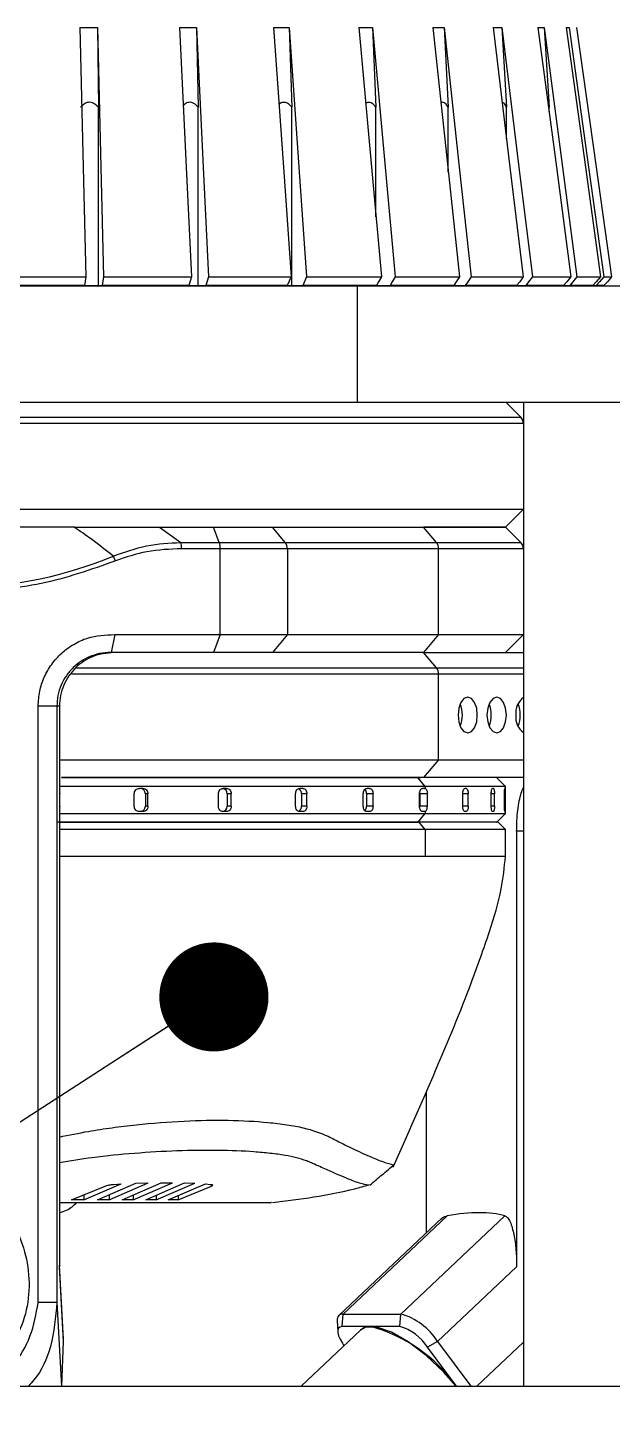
# Model space of a CAD drawing. Header units: millimetres. Extents: x 0 to 297, y 0 to 210.
# Drawn here: x 152.39 to 157.83, y 168.24 to 181.12 of the extents above; entities that cross this region are included whole.
import ezdxf

# ---------------------------------------------------------------- set-up
doc = ezdxf.new("R2010")
doc.units = ezdxf.units.MM
doc.layers.add('图框', color=7, linetype='Continuous')
doc.dimstyles.new('SLDDIMSTYLE0', dxfattribs={"dimtxt": 0.18, "dimasz": 1.016, "dimexe": 0, "dimexo": 0.0625, "dimgap": 0, "dimtad": 0, "dimtih": 1, "dimtoh": 1, "dimdec": 0, "dimrnd": 1e-09, "dimzin": 0, "dimdsep": 46, "dimtxsty": 'Standard', "dimblk1": 'DOT', "dimblk2": 'DOT', "dimsah": 1, "dimcen": 0.09, "dimadec": 0, "dimazin": 0, "dimtfac": 1.016, "dimtdec": 0, "dimtofl": 0, "dimtmove": 0, "dimatfit": 3, "dimldrblk": 'DOT', "dimfxl": 1, "dimfrac": 2, "dimtolj": 1, "dimtzin": 0, "dimarcsym": 0})

# ---------------------------------------------------------------- blocks, each defined once
blk = doc.blocks.new('_Dot')
at = {"color": 0, "linetype": 'ByBlock', "lineweight": -2}
blk.add_line((-0.5, 0), (-1, 0), dxfattribs=at)
at = {"color": 0, "linetype": 'ByBlock', "const_width": 0.5}
blk.add_lwpolyline([(-0.25, 0, 1), (0.25, 0, 1)], format="xyb", close=True, dxfattribs=at)

msp = doc.modelspace()

# ---------------------------------------------------------------- linework, layer by layer
at = {"color": 7, "linetype": 'Continuous', "lineweight": 25}
for p, q in [((152.87, 181.117), (153.034, 181.117)), ((153.034, 181.117), (153.043, 180.376)), ((153.799, 181.117), (153.956, 181.117)), ((153.956, 181.117), (153.972, 180.376)), ((154.673, 181.117), (154.817, 181.117)), ((154.817, 181.117), (154.842, 180.376)), ((155.466, 181.117), (155.594, 181.117)), ((155.594, 181.117), (155.625, 180.376)), ((156.154, 181.117), (156.261, 181.117)), ((156.261, 181.117), (156.298, 180.376)), ((156.715, 181.117), (156.798, 181.117)), ((156.798, 181.117), (156.841, 180.376)), ((157.133, 181.117), (157.19, 181.117)), ((157.19, 181.117), (157.236, 180.376)), ((157.395, 181.117), (157.424, 181.117)), ((153.043, 178.713), (153.043, 180.376)), ((153.972, 178.713), (153.972, 180.376)), ((154.842, 178.713), (154.842, 180.376)), ((155.625, 179.353), (155.625, 180.376)), ((156.298, 179.771), (156.298, 180.376)), ((156.841, 180.082), (156.841, 180.376)), ((157.236, 180.376), (157.228, 180.394)), ((157.236, 180.335), (157.236, 180.376)), ((152.081, 178.796), (152.927, 178.796)), ((152.927, 178.796), (152.914, 178.713)), ((153.091, 178.796), (153.078, 178.713)), ((153.091, 178.796), (153.91, 178.796)), ((153.91, 178.796), (153.886, 178.713)), ((154.067, 178.796), (154.043, 178.713)), ((154.067, 178.796), (154.836, 178.796)), ((154.836, 178.796), (154.8, 178.713)), ((154.981, 178.796), (154.945, 178.713)), ((154.981, 178.796), (155.676, 178.796)), ((155.803, 178.796), (156.404, 178.796)), ((156.511, 178.796), (156.997, 178.796)), ((157.081, 178.796), (157.439, 178.796)), ((157.496, 178.796), (157.716, 178.796)), ((157.745, 178.796), (157.819, 178.796)), ((148.546, 178.711), (155.45, 178.711)), ((152.914, 178.713), (152.081, 178.713)), ((152.914, 178.713), (153.043, 178.713)), ((153.043, 178.713), (153.078, 178.713)), ((153.886, 178.713), (153.078, 178.713)), ((153.886, 178.713), (153.972, 178.713)), ((153.972, 178.713), (154.043, 178.713)), ((154.8, 178.713), (154.043, 178.713)), ((154.8, 178.713), (154.842, 178.713)), ((154.842, 178.713), (154.945, 178.713)), ((155.63, 178.713), (154.945, 178.713)), ((155.45, 178.711), (155.45, 177.628)), ((155.45, 178.711), (159.831, 178.711)), ((155.63, 178.713), (155.757, 178.713)), ((156.349, 178.713), (155.757, 178.713)), ((156.349, 178.713), (156.456, 178.713)), ((156.935, 178.713), (156.456, 178.713)), ((156.516, 178.711), (156.516, 178.713)), ((156.935, 178.713), (157.019, 178.713)), ((157.372, 178.713), (157.019, 178.713)), ((157.372, 178.713), (157.429, 178.713)), ((157.645, 178.713), (157.429, 178.713)), ((157.645, 178.713), (157.674, 178.713)), ((157.747, 178.713), (157.674, 178.713)), ((148.546, 177.628), (155.45, 177.628)), ((155.45, 177.628), (159.831, 177.628)), ((156.973, 177.487), (156.833, 177.628)), ((156.998, 177.628), (156.998, 168.461)), ((156.998, 177.429), (147.558, 177.429)), ((147.579, 177.487), (156.973, 177.487)), ((147.558, 176.63), (156.998, 176.63)), ((156.831, 176.463), (156.998, 176.63)), ((152.818, 176.463), (150.676, 176.463)), ((153.611, 176.463), (153.81, 176.321)), ((153.611, 176.463), (154.115, 176.463)), ((154.168, 176.321), (154.115, 176.463)), ((154.115, 176.463), (154.662, 176.463)), ((154.782, 176.321), (154.662, 176.463)), ((154.662, 176.463), (156.068, 176.463)), ((156.831, 176.463), (156.068, 176.463)), ((156.188, 176.321), (156.068, 176.463)), ((156.068, 176.463), (156.831, 176.463)), ((156.973, 176.321), (156.831, 176.463)), ((153.81, 176.321), (154.168, 176.321)), ((154.177, 176.262), (153.817, 176.262)), ((154.168, 176.321), (154.782, 176.321)), ((154.177, 175.463), (154.177, 176.262)), ((154.802, 176.262), (154.177, 176.262)), ((154.782, 176.321), (156.188, 176.321)), ((154.802, 176.262), (154.802, 175.463)), ((156.209, 176.262), (154.802, 176.262)), ((156.188, 176.321), (156.973, 176.321)), ((156.209, 175.463), (156.209, 176.262)), ((156.998, 176.262), (156.209, 176.262)), ((153.196, 175.463), (153.161, 175.296)), ((153.196, 175.463), (154.177, 175.463)), ((154.177, 175.463), (154.115, 175.296)), ((154.177, 175.463), (154.802, 175.463)), ((154.802, 175.463), (154.662, 175.296)), ((154.802, 175.463), (156.209, 175.463)), ((156.209, 175.463), (156.068, 175.296)), ((156.209, 175.463), (156.998, 175.463)), ((156.831, 175.296), (156.998, 175.463)), ((154.115, 175.296), (153.161, 175.296)), ((154.662, 175.296), (154.115, 175.296)), ((156.068, 175.296), (154.662, 175.296)), ((156.188, 175.154), (156.068, 175.296)), ((156.068, 175.296), (156.998, 175.296)), ((156.209, 175.095), (152.794, 175.095)), ((152.838, 175.154), (156.188, 175.154)), ((156.188, 175.154), (156.998, 175.154)), ((156.209, 174.296), (156.209, 175.095)), ((156.998, 175.095), (156.209, 175.095)), ((152.483, 169.241), (152.483, 174.796)), ((152.657, 174.796), (152.483, 174.796)), ((152.657, 174.796), (152.657, 169.241)), ((152.68, 174.796), (152.657, 174.796)), ((152.68, 174.796), (152.68, 169.573)), ((152.68, 174.296), (156.209, 174.296)), ((156.209, 174.296), (156.068, 174.13)), ((156.209, 174.296), (156.998, 174.296)), ((156.068, 174.13), (152.701, 174.13)), ((153.457, 174.03), (153.425, 174.03)), ((154.235, 174.03), (154.205, 174.03)), ((154.945, 174.03), (154.918, 174.03)), ((155.565, 174.03), (155.543, 174.03)), ((156.085, 174.046), (156.015, 174.13)), ((156.015, 174.13), (156.039, 174.13)), ((156.077, 174.03), (156.059, 174.03)), ((156.998, 174.13), (156.068, 174.13)), ((156.077, 174.03), (156.085, 174.028)), ((156.085, 174.046), (156.085, 174.028)), ((156.465, 174.03), (156.453, 174.03)), ((156.718, 174.03), (156.711, 174.03)), ((156.831, 174.046), (156.748, 174.13)), ((156.827, 174.03), (156.825, 174.03)), ((156.831, 173.796), (156.831, 174.046)), ((152.68, 173.998), (152.684, 173.98)), ((152.684, 173.98), (152.68, 173.98)), ((152.684, 173.863), (152.684, 173.98)), ((153.377, 173.863), (153.377, 173.98)), ((153.504, 173.98), (153.48, 173.98)), ((153.48, 173.98), (153.48, 173.863)), ((153.504, 173.863), (153.504, 173.98)), ((154.161, 173.863), (154.161, 173.98)), ((154.279, 173.98), (154.241, 173.98)), ((154.241, 173.98), (154.241, 173.863)), ((154.279, 173.863), (154.279, 173.98)), ((154.878, 173.863), (154.878, 173.98)), ((154.984, 173.98), (154.934, 173.98)), ((154.934, 173.98), (154.934, 173.863)), ((154.984, 173.863), (154.984, 173.98)), ((155.508, 173.863), (155.508, 173.98)), ((155.599, 173.98), (155.538, 173.98)), ((155.538, 173.98), (155.538, 173.863)), ((155.599, 173.863), (155.599, 173.98)), ((156.032, 173.863), (156.032, 173.98)), ((156.034, 173.98), (156.034, 173.989)), ((156.034, 173.98), (156.034, 173.863)), ((156.104, 173.98), (156.034, 173.98)), ((156.104, 173.863), (156.104, 173.98)), ((156.433, 173.863), (156.433, 173.98)), ((156.484, 173.98), (156.433, 173.98)), ((156.484, 173.863), (156.484, 173.98)), ((156.699, 173.863), (156.699, 173.98)), ((156.728, 173.98), (156.699, 173.98)), ((156.728, 173.863), (156.728, 173.98)), ((156.823, 173.863), (156.823, 173.98)), ((156.829, 173.98), (156.823, 173.98)), ((156.829, 173.863), (156.829, 173.98)), ((152.684, 173.863), (152.68, 173.844)), ((152.684, 173.863), (152.68, 173.863)), ((153.457, 173.813), (153.425, 173.813)), ((153.504, 173.863), (153.48, 173.863)), ((154.235, 173.813), (154.205, 173.813)), ((154.279, 173.863), (154.241, 173.863)), ((154.945, 173.813), (154.918, 173.813)), ((154.984, 173.863), (154.934, 173.863)), ((155.599, 173.863), (155.538, 173.863)), ((155.565, 173.813), (155.543, 173.813)), ((156.015, 173.713), (156.085, 173.796)), ((156.104, 173.863), (156.034, 173.863)), ((156.077, 173.813), (156.059, 173.813)), ((156.085, 173.815), (156.085, 173.796)), ((156.484, 173.863), (156.433, 173.863)), ((156.465, 173.813), (156.453, 173.813)), ((156.728, 173.863), (156.699, 173.863)), ((156.718, 173.813), (156.711, 173.813)), ((156.748, 173.713), (156.831, 173.796)), ((156.829, 173.863), (156.823, 173.863)), ((156.827, 173.813), (156.825, 173.813)), ((156.085, 173.646), (156.025, 173.718)), ((156.085, 173.646), (156.085, 173.396)), ((156.831, 173.646), (156.76, 173.718)), ((156.831, 173.396), (156.831, 173.646)), ((156.935, 173.63), (156.935, 169.573)), ((156.998, 173.63), (156.935, 173.63)), ((156.092, 171.199), (156.092, 169.887)), ((152.794, 170.198), (153.105, 170.324)), ((152.907, 170.198), (153.256, 170.345)), ((153.034, 170.198), (153.391, 170.351)), ((153.142, 170.198), (153.505, 170.354)), ((153.186, 170.341), (153.256, 170.345)), ((153.263, 170.198), (153.628, 170.356)), ((153.367, 170.198), (153.732, 170.356)), ((153.391, 170.351), (153.505, 170.354)), ((153.483, 170.198), (153.845, 170.354)), ((153.581, 170.198), (153.939, 170.351)), ((153.692, 170.198), (154.04, 170.345)), ((153.786, 170.198), (154.097, 170.324)), ((153.845, 170.354), (153.939, 170.351)), ((154.04, 170.345), (154.087, 170.341)), ((154.097, 170.324), (154.097, 170.339)), ((152.907, 170.198), (152.794, 170.198)), ((152.907, 170.244), (152.907, 170.198)), ((153.142, 170.198), (153.034, 170.198)), ((153.142, 170.245), (153.142, 170.198)), ((153.367, 170.198), (153.263, 170.198)), ((153.367, 170.243), (153.367, 170.198)), ((153.581, 170.198), (153.483, 170.198)), ((153.581, 170.241), (153.581, 170.198)), ((153.786, 170.198), (153.692, 170.198)), ((153.786, 170.238), (153.786, 170.198)), ((156.246, 170.032), (155.281, 169.12)), ((156.289, 170.049), (155.32, 169.133)), ((155.856, 169.133), (156.825, 170.049)), ((152.718, 168.896), (152.68, 169.588)), ((152.718, 168.878), (152.68, 169.573)), ((156.935, 169.573), (156.199, 168.878)), ((152.657, 169.241), (152.483, 169.241)), ((152.657, 169.241), (152.699, 168.461)), ((155.31, 169.016), (155.32, 169.133)), ((155.32, 169.133), (155.856, 169.133)), ((155.847, 169.016), (155.856, 169.133)), ((155.266, 169.072), (155.27, 168.97)), ((155.579, 169.016), (155.31, 169.016)), ((155.847, 169.016), (155.579, 169.016)), ((152.702, 168.461), (152.718, 168.878)), ((152.718, 168.878), (152.718, 168.896)), ((155.482, 168.983), (154.93, 168.461)), ((156.199, 168.878), (156.104, 168.824)), ((156.199, 168.878), (156.51, 168.461)), ((156.564, 168.461), (156.998, 168.871)), ((156.375, 168.461), (156.104, 168.824)), ((145.094, 168.461), (158.901, 168.461))]:
    msp.add_line(p, q, dxfattribs=at)
at = {"color": 7, "linetype": 'Continuous', "lineweight": 25, "flags": 128}
for points in [[(152.87, 181.117), (152.902, 179.817), (152.927, 178.796)], [(153.034, 181.117), (153.066, 179.817), (153.091, 178.796)], [(153.799, 181.117), (153.861, 179.817), (153.91, 178.796)], [(153.956, 181.117), (154.018, 179.817), (154.067, 178.796)], [(154.673, 181.117), (154.764, 179.817), (154.836, 178.796)], [(154.817, 181.117), (154.909, 179.817), (154.981, 178.796)], [(155.466, 181.117), (155.583, 179.817), (155.676, 178.796)], [(155.594, 181.117), (155.711, 179.817), (155.803, 178.796)], [(156.154, 181.117), (156.294, 179.817), (156.404, 178.796)], [(156.261, 181.117), (156.401, 179.817), (156.511, 178.796)], [(156.715, 181.117), (156.873, 179.817), (156.997, 178.796)], [(156.798, 181.117), (156.956, 179.817), (157.081, 178.796)], [(157.133, 181.117), (157.305, 179.817), (157.439, 178.796)], [(157.19, 181.117), (157.362, 179.817), (157.496, 178.796)], [(157.395, 181.117), (157.575, 179.817), (157.716, 178.796)], [(157.424, 181.117), (157.604, 179.817), (157.745, 178.796)], [(157.493, 181.117), (157.675, 179.817), (157.819, 178.796)], [(155.676, 178.796), (155.65, 178.749), (155.63, 178.713)], [(155.803, 178.796), (155.778, 178.749), (155.757, 178.713)], [(156.404, 178.796), (156.373, 178.749), (156.349, 178.713)], [(156.511, 178.796), (156.48, 178.749), (156.456, 178.713)], [(156.997, 178.796), (156.963, 178.749), (156.935, 178.713)], [(157.081, 178.796), (157.046, 178.749), (157.019, 178.713)], [(157.439, 178.796), (157.402, 178.749), (157.372, 178.713)], [(157.496, 178.796), (157.459, 178.749), (157.429, 178.713)], [(157.716, 178.796), (157.676, 178.749), (157.645, 178.713)], [(157.745, 178.796), (157.705, 178.749), (157.674, 178.713)], [(157.819, 178.796), (157.779, 178.749), (157.747, 178.713)], [(156.39, 174.713), (156.397, 174.649), (156.416, 174.595), (156.445, 174.559), (156.48, 174.546), (156.514, 174.559), (156.543, 174.595), (156.563, 174.649), (156.569, 174.713), (156.563, 174.777), (156.543, 174.831), (156.514, 174.867), (156.48, 174.88), (156.445, 174.867), (156.416, 174.831), (156.397, 174.777), (156.39, 174.713)], [(156.659, 174.713), (156.666, 174.649), (156.686, 174.595), (156.715, 174.559), (156.749, 174.546), (156.784, 174.559), (156.813, 174.595), (156.832, 174.649), (156.839, 174.713), (156.832, 174.777), (156.813, 174.831), (156.784, 174.867), (156.749, 174.88), (156.715, 174.867), (156.686, 174.831), (156.666, 174.777), (156.659, 174.713)], [(156.034, 173.853), (156.034, 173.853), (156.034, 173.863)], [(155.31, 169.016), (155.291, 169.012), (155.277, 169.001), (155.271, 168.984), (155.271, 168.96), (155.278, 168.931), (155.292, 168.898), (155.313, 168.862), (155.328, 168.838)], [(155.579, 169.016), (155.513, 169.004), (155.482, 168.983)], [(156.372, 168.461), (156.256, 168.591), (156.093, 168.746), (155.927, 168.873), (155.771, 168.963), (155.635, 169.01), (155.531, 169.01), (155.482, 168.983)]]:
    msp.add_lwpolyline(points, dxfattribs=at)
at = {"color": 7, "linetype": 'Continuous', "lineweight": 25}
for centre, radius, start, end in [((156.914, 177.429), 0.0833, 0, 45), ((153.61, 176.265), 0.207, 359.099, 15.6233), ((154.002, 176.265), 0.175, 358.9852, 18.6096), ((154.71, 176.263), 0.0917, 359.3461, 39.1155), ((156.117, 176.263), 0.0917, 359.3461, 39.1155), ((156.914, 176.262), 0.0833, 0, 45), ((152.835, 176.007), 0.393, 21.2287, 28.3403), ((156.117, 175.096), 0.0917, 359.3461, 39.1155), ((156.15, 174.713), 0.28, 338.1671, 21.8329), ((156.419, 174.713), 0.28, 338.1671, 21.8329), ((157.096, 174.738), 0.169, 125.5164, 188.4009), ((156.689, 174.713), 0.28, 338.1671, 21.8329), ((157.096, 174.688), 0.169, 171.5991, 234.4836), ((153.431, 173.981), 0.0489, 358.6944, 88.632), ((154.193, 173.982), 0.048, 357.0665, 80.3071), ((154.885, 173.983), 0.0489, 355.8265, 63.9132), ((155.479, 173.982), 0.059, 357.802, 40.6779), ((153.431, 173.862), 0.0489, 271.368, 1.3056), ((154.193, 173.861), 0.0479, 279.4668, 2.9432), ((154.884, 173.86), 0.0504, 296.6604, 2.9787), ((155.478, 173.861), 0.0599, 319.674, 1.8446), ((155.317, 169.081), 0.0522, 87.1801, 190.0484), ((155.696, 168.56), 0.595, 32.3099, 74.4418), ((155.199, 167.629), 1.438, 35.3665, 74.7044), ((155.727, 168.586), 0.447, 32.3099, 74.4418)]:
    msp.add_arc(centre, radius, start, end, dxfattribs=at)
for centre, major_axis, ratio, start_param, end_param in [((151.995, 185.074), (0.433, 9.17), 0.625277, 3.185625, 3.424868), ((151.998, 165.741), (5.07, 4.162), 0.239348, 0.170536, 0.396825)]:
    msp.add_ellipse(centre, major_axis=major_axis, ratio=ratio, start_param=start_param, end_param=end_param, dxfattribs=at)
for points, knots in [([(153.043, 180.376), (153.029, 180.389), (153.004, 180.414), (152.952, 180.426), (152.909, 180.406), (152.889, 180.386), (152.878, 180.376)], [0, 0, 0, 0, 0.287722, 0.554754, 0.772498, 1, 1, 1, 1]), ([(153.972, 180.376), (153.96, 180.389), (153.935, 180.414), (153.886, 180.426), (153.852, 180.41), (153.838, 180.396), (153.834, 180.392)], [0, 0, 0, 0, 0.330722, 0.63766, 0.887945, 1, 1, 1, 1]), ([(154.842, 180.376), (154.83, 180.389), (154.808, 180.414), (154.763, 180.425), (154.735, 180.413), (154.724, 180.402), (154.723, 180.401)], [0, 0, 0, 0, 0.3602506, 0.6945944, 0.9672263, 1, 1, 1, 1]), ([(155.625, 180.376), (155.615, 180.389), (155.595, 180.413), (155.557, 180.426), (155.538, 180.413), (155.53, 180.408)], [0, 0, 0, 0, 0.397717, 0.766833, 1, 1, 1, 1]), ([(156.298, 180.376), (156.29, 180.389), (156.273, 180.413), (156.245, 180.426), (156.232, 180.417), (156.229, 180.415)], [0, 0, 0, 0, 0.456367, 0.8799153, 1, 1, 1, 1]), ([(156.841, 180.376), (156.834, 180.39), (156.823, 180.413), (156.807, 180.417), (156.8, 180.418)], [0, 0, 0, 0, 0.58805, 1, 1, 1, 1]), ([(153.181, 176.194), (153.116, 176.246), (152.998, 176.34), (152.873, 176.425), (152.818, 176.463)], [0, 0, 0, 0, 0.5599709, 1, 1, 1, 1]), ([(152.818, 176.463), (152.961, 176.463), (153.228, 176.463), (153.489, 176.463), (153.611, 176.463)], [0, 0, 0, 0, 0.533651, 1, 1, 1, 1]), ([(153.181, 176.194), (153.284, 176.231), (153.49, 176.304), (153.703, 176.315), (153.81, 176.321)], [0, 0, 0, 0, 0.500546, 1, 1, 1, 1]), ([(153.817, 176.262), (153.709, 176.258), (153.501, 176.25), (153.299, 176.182), (153.202, 176.149)], [0, 0, 0, 0, 0.5183353, 1, 1, 1, 1]), ([(153.202, 176.149), (152.974, 176.068), (152.527, 175.909), (152.048, 175.874), (151.813, 175.857)], [0, 0, 0, 0, 0.510615, 1, 1, 1, 1]), ([(152.483, 174.796), (152.486, 174.843), (152.491, 174.935), (152.536, 175.067), (152.605, 175.188), (152.698, 175.293), (152.812, 175.376), (152.976, 175.453), (153.109, 175.459), (153.196, 175.463)], [0, 0, 0, 0, 0.126209, 0.251477, 0.378411, 0.505935, 0.632494, 0.762647, 1, 1, 1, 1]), ([(153.161, 175.296), (153.125, 175.294), (153.056, 175.29), (152.932, 175.249), (152.825, 175.178), (152.742, 175.081), (152.694, 174.993), (152.663, 174.897), (152.659, 174.83), (152.657, 174.796)], [0, 0, 0, 0, 0.138551, 0.267332, 0.494989, 0.621273, 0.747426, 0.873613, 1, 1, 1, 1]), ([(153.185, 175.296), (153.12, 175.289), (152.991, 175.274), (152.822, 175.162), (152.728, 175.023), (152.686, 174.896), (152.682, 174.829), (152.68, 174.796)], [0, 0, 0, 0, 0.2507843, 0.4992754, 0.7481275, 0.874983, 1, 1, 1, 1]), ([(156.085, 174.046), (155.966, 174.046), (155.727, 174.046), (155.286, 174.046), (154.795, 174.046), (154.255, 174.046), (153.676, 174.046), (153.147, 174.046), (152.809, 174.046), (152.68, 174.046)], [0, 0, 0, 0, 0.151274, 0.302436, 0.453498, 0.604462, 0.755433, 0.906508, 1, 1, 1, 1]), ([(152.701, 174.13), (152.817, 174.13), (153.138, 174.13), (153.647, 174.13), (154.218, 174.13), (154.749, 174.13), (155.232, 174.13), (155.664, 174.13), (155.898, 174.13), (156.015, 174.13)], [0, 0, 0, 0, 0.0858815, 0.2382946, 0.3910284, 0.5437892, 0.6961622, 0.84783, 1, 1, 1, 1]), ([(156.822, 174.046), (156.825, 174.046), (156.836, 174.046), (156.771, 174.046), (156.626, 174.046), (156.402, 174.046), (156.191, 174.046), (156.085, 174.046)], [0, 0, 0, 0, 0.069987, 0.30227, 0.534711, 0.76729, 1, 1, 1, 1]), ([(156.935, 173.63), (156.935, 173.663), (156.936, 173.73), (156.949, 173.855), (156.969, 173.974), (156.991, 174.022), (156.998, 174.038)], [0, 0, 0, 0, 0.200942, 0.404672, 0.804539, 1, 1, 1, 1]), ([(152.68, 173.796), (152.809, 173.796), (153.147, 173.796), (153.676, 173.796), (154.255, 173.796), (154.795, 173.796), (155.286, 173.796), (155.727, 173.796), (155.966, 173.796), (156.085, 173.796)], [0, 0, 0, 0, 0.093492, 0.244567, 0.395538, 0.546502, 0.697564, 0.848726, 1, 1, 1, 1]), ([(156.085, 173.815), (156.084, 173.815), (156.081, 173.813), (156.078, 173.813), (156.077, 173.813)], [0, 0, 0, 0, 0.558735, 1, 1, 1, 1]), ([(156.085, 173.796), (156.191, 173.796), (156.402, 173.796), (156.626, 173.796), (156.771, 173.796), (156.836, 173.796), (156.825, 173.796), (156.822, 173.796)], [0, 0, 0, 0, 0.232882, 0.465633, 0.698247, 0.930702, 1, 1, 1, 1]), ([(152.664, 173.718), (152.792, 173.718), (153.127, 173.718), (153.649, 173.718), (154.22, 173.718), (154.753, 173.718), (155.238, 173.718), (155.672, 173.718), (155.907, 173.718), (156.025, 173.718)], [0, 0, 0, 0, 0.093763, 0.245025, 0.396036, 0.546779, 0.69833, 0.848875, 1, 1, 1, 1]), ([(156.015, 173.713), (155.897, 173.713), (155.663, 173.713), (155.23, 173.713), (154.747, 173.713), (154.215, 173.713), (153.644, 173.713), (153.129, 173.713), (152.802, 173.713), (152.68, 173.713)], [0, 0, 0, 0, 0.151693, 0.302972, 0.454603, 0.606552, 0.758529, 0.910119, 1, 1, 1, 1]), ([(156.085, 173.646), (155.966, 173.646), (155.727, 173.646), (155.286, 173.646), (154.795, 173.646), (154.255, 173.646), (153.676, 173.646), (153.147, 173.646), (152.809, 173.646), (152.68, 173.646)], [0, 0, 0, 0, 0.1512745, 0.3024363, 0.4534979, 0.6044617, 0.7554333, 0.9065078, 1, 1, 1, 1]), ([(156.025, 173.718), (156.129, 173.718), (156.337, 173.718), (156.558, 173.718), (156.7, 173.718), (156.764, 173.718), (156.753, 173.718), (156.751, 173.718)], [0, 0, 0, 0, 0.232926, 0.464187, 0.697484, 0.930412, 1, 1, 1, 1]), ([(156.822, 173.646), (156.825, 173.646), (156.836, 173.646), (156.771, 173.646), (156.626, 173.646), (156.402, 173.646), (156.191, 173.646), (156.085, 173.646)], [0, 0, 0, 0, 0.069133, 0.301629, 0.534284, 0.767076, 1, 1, 1, 1]), ([(156.085, 173.396), (155.983, 173.396), (155.765, 173.396), (155.348, 173.396), (154.841, 173.396), (154.256, 173.396), (153.626, 173.396), (153.094, 173.396), (152.777, 173.396), (152.68, 173.396)], [0, 0, 0, 0, 0.130308, 0.278457, 0.438495, 0.604473, 0.770448, 0.930475, 1, 1, 1, 1]), ([(155.786, 170.5), (155.919, 170.8), (156.171, 171.37), (156.475, 172.102), (156.675, 172.667), (156.797, 173.057), (156.821, 173.295), (156.831, 173.396)], [0, 0, 0, 0, 0.318878, 0.60554, 0.768257, 0.901347, 1, 1, 1, 1]), ([(156.824, 173.396), (156.826, 173.396), (156.834, 173.396), (156.781, 173.396), (156.656, 173.396), (156.438, 173.396), (156.208, 173.396), (156.085, 173.396)], [0, 0, 0, 0, 0.073218, 0.276066, 0.490456, 0.727926, 1, 1, 1, 1]), ([(152.68, 170.782), (152.77, 170.8), (152.931, 170.834), (153.171, 170.87), (153.472, 170.907), (153.842, 170.935), (154.257, 170.942), (154.573, 170.925), (154.798, 170.898), (155.003, 170.861), (155.11, 170.818), (155.181, 170.789)], [0, 0, 0, 0, 0.091717, 0.165529, 0.240303, 0.393873, 0.543406, 0.692936, 0.773019, 0.850692, 1, 1, 1, 1]), ([(155.181, 170.789), (155.219, 170.77), (155.3, 170.727), (155.402, 170.678), (155.492, 170.635), (155.568, 170.601), (155.665, 170.56), (155.752, 170.531), (155.802, 170.518), (155.796, 170.528), (155.796, 170.529)], [0, 0, 0, 0, 0.093611, 0.198668, 0.298972, 0.395603, 0.494479, 0.739749, 0.986229, 1, 1, 1, 1]), ([(154.979, 170.561), (154.919, 170.579), (154.825, 170.607), (154.645, 170.63), (154.444, 170.649), (154.159, 170.66), (153.782, 170.656), (153.385, 170.632), (153.01, 170.596), (152.781, 170.559), (152.68, 170.542)], [0, 0, 0, 0, 0.141078, 0.218863, 0.294234, 0.442346, 0.594896, 0.742627, 0.886217, 1, 1, 1, 1]), ([(155.564, 170.334), (155.553, 170.334), (155.529, 170.333), (155.419, 170.37), (155.275, 170.429), (155.142, 170.489), (155.065, 170.523), (155.022, 170.543), (154.998, 170.553), (154.985, 170.558), (154.981, 170.56), (154.979, 170.561)], [0, 0, 0, 0, 0.234427, 0.48791, 0.743712, 0.871245, 0.935079, 0.967536, 0.989292, 0.996073, 1, 1, 1, 1]), ([(155.569, 170.334), (155.607, 170.366), (155.684, 170.431), (155.76, 170.496), (155.798, 170.528)], [0, 0, 0, 0, 0.4999951, 1, 1, 1, 1]), ([(151.813, 170.302), (151.859, 170.29), (151.955, 170.265), (152.118, 170.153), (152.273, 169.957), (152.377, 169.681), (152.41, 169.389), (152.368, 169.097), (152.261, 168.872), (152.132, 168.725), (152.011, 168.638), (151.876, 168.582), (151.729, 168.563), (151.583, 168.582), (151.449, 168.639), (151.329, 168.726), (151.201, 168.873), (151.095, 169.099), (151.054, 169.391), (151.087, 169.683), (151.191, 169.958), (151.344, 170.153), (151.506, 170.265), (151.601, 170.29), (151.647, 170.302)], [0, 0, 0, 0, 0.030368, 0.062835, 0.125286, 0.187624, 0.250037, 0.312312, 0.37468, 0.406783, 0.437425, 0.469174, 0.50024, 0.531157, 0.562812, 0.593435, 0.625483, 0.687974, 0.750438, 0.812775, 0.874864, 0.937254, 0.969681, 1, 1, 1, 1]), ([(153.105, 170.324), (153.111, 170.326), (153.121, 170.33), (153.143, 170.335), (153.165, 170.339), (153.18, 170.34), (153.186, 170.341)], [0, 0, 0, 0, 0.298886, 0.564991, 0.798558, 1, 1, 1, 1]), ([(153.628, 170.356), (153.648, 170.356), (153.683, 170.356), (153.717, 170.356), (153.732, 170.356)], [0, 0, 0, 0, 0.559989, 1, 1, 1, 1]), ([(154.087, 170.341), (154.091, 170.34), (154.099, 170.339), (154.106, 170.335), (154.108, 170.33), (154.101, 170.326), (154.097, 170.324)], [0, 0, 0, 0, 0.201468, 0.43504, 0.701134, 1, 1, 1, 1]), ([(154.663, 170.172), (154.921, 170.203), (155.225, 170.241), (155.519, 170.325), (155.563, 170.338)], [0, 0, 0, 0, 0.84924, 1, 1, 1, 1]), ([(152.68, 170.077), (152.703, 170.084), (152.765, 170.102), (152.814, 170.145), (152.844, 170.172)], [0, 0, 0, 0, 0.375293, 1, 1, 1, 1]), ([(152.68, 170.172), (152.7, 170.172), (152.891, 170.172), (153.066, 170.172), (153.223, 170.172)], [0, 0, 0, 0, 0.100942, 1, 1, 1, 1]), ([(153.223, 170.172), (153.374, 170.172), (153.674, 170.172), (154.048, 170.172), (154.348, 170.172), (154.552, 170.172), (154.657, 170.172), (154.653, 170.172), (154.651, 170.172)], [0, 0, 0, 0, 0.179624, 0.359249, 0.538873, 0.718498, 0.898122, 1, 1, 1, 1]), ([(156.229, 170.013), (156.235, 170.02), (156.253, 170.039), (156.274, 170.045), (156.289, 170.049)], [0, 0, 0, 0, 0.314464, 1, 1, 1, 1]), ([(156.825, 170.049), (156.834, 170.044), (156.852, 170.035), (156.883, 169.98), (156.911, 169.878), (156.931, 169.732), (156.934, 169.626), (156.935, 169.573)], [0, 0, 0, 0, 0.121243, 0.250545, 0.499854, 0.747131, 1, 1, 1, 1]), ([(151.975, 168.461), (151.986, 168.465), (152.044, 168.484), (152.138, 168.549), (152.288, 168.689), (152.426, 168.923), (152.464, 169.134), (152.483, 169.241)], [0, 0, 0, 0, 0.035647, 0.186731, 0.344623, 0.667094, 1, 1, 1, 1]), ([(152.657, 169.241), (152.645, 169.103), (152.623, 168.85), (152.506, 168.584), (152.41, 168.48), (152.392, 168.461)], [0, 0, 0, 0, 0.4928694, 0.9082364, 1, 1, 1, 1])]:
    msp.add_open_spline(points, degree=3, knots=knots, dxfattribs=at)
for points in [[(153.377, 173.98), (153.378, 173.986), (153.379, 173.999), (153.39, 174.016), (153.406, 174.027), (153.419, 174.029), (153.425, 174.03)], [(153.457, 174.03), (153.463, 174.029), (153.475, 174.027), (153.491, 174.016), (153.502, 173.999), (153.504, 173.986), (153.504, 173.98)], [(154.161, 173.98), (154.161, 173.986), (154.163, 173.999), (154.173, 174.016), (154.188, 174.027), (154.199, 174.029), (154.205, 174.03)], [(154.235, 174.03), (154.241, 174.029), (154.252, 174.027), (154.267, 174.016), (154.277, 173.999), (154.278, 173.986), (154.279, 173.98)], [(154.878, 173.98), (154.879, 173.986), (154.88, 173.999), (154.889, 174.016), (154.903, 174.027), (154.913, 174.029), (154.918, 174.03)], [(154.945, 174.03), (154.95, 174.029), (154.96, 174.027), (154.973, 174.016), (154.982, 173.999), (154.984, 173.986), (154.984, 173.98)], [(155.508, 173.98), (155.509, 173.986), (155.51, 173.999), (155.518, 174.016), (155.529, 174.027), (155.538, 174.029), (155.543, 174.03)], [(155.565, 174.03), (155.57, 174.029), (155.578, 174.027), (155.59, 174.016), (155.597, 173.999), (155.598, 173.986), (155.599, 173.98)], [(156.032, 173.98), (156.032, 173.986), (156.033, 173.999), (156.04, 174.016), (156.049, 174.027), (156.056, 174.029), (156.059, 174.03)], [(156.085, 174.028), (156.088, 174.026), (156.093, 174.022), (156.099, 174.01), (156.103, 173.996), (156.104, 173.985), (156.104, 173.98)], [(156.433, 173.98), (156.433, 173.986), (156.434, 173.999), (156.439, 174.016), (156.445, 174.027), (156.45, 174.029), (156.453, 174.03)], [(156.465, 174.03), (156.468, 174.029), (156.473, 174.027), (156.479, 174.016), (156.484, 173.999), (156.484, 173.986), (156.484, 173.98)], [(156.699, 173.98), (156.699, 173.986), (156.7, 173.999), (156.702, 174.016), (156.706, 174.027), (156.709, 174.029), (156.711, 174.03)], [(156.718, 174.03), (156.719, 174.029), (156.722, 174.027), (156.726, 174.016), (156.728, 173.999), (156.728, 173.986), (156.728, 173.98)], [(156.823, 173.98), (156.823, 173.986), (156.823, 173.999), (156.823, 174.016), (156.824, 174.027), (156.825, 174.029), (156.825, 174.03)], [(156.827, 174.03), (156.827, 174.029), (156.828, 174.027), (156.828, 174.016), (156.829, 173.999), (156.829, 173.986), (156.829, 173.98)], [(153.425, 173.813), (153.419, 173.814), (153.406, 173.815), (153.39, 173.827), (153.379, 173.843), (153.378, 173.857), (153.377, 173.863)], [(153.504, 173.863), (153.504, 173.857), (153.502, 173.843), (153.491, 173.827), (153.475, 173.815), (153.463, 173.814), (153.457, 173.813)], [(154.205, 173.813), (154.199, 173.814), (154.188, 173.815), (154.173, 173.827), (154.163, 173.843), (154.161, 173.857), (154.161, 173.863)], [(154.279, 173.863), (154.278, 173.857), (154.277, 173.843), (154.267, 173.827), (154.252, 173.815), (154.241, 173.814), (154.235, 173.813)], [(154.918, 173.813), (154.913, 173.814), (154.903, 173.815), (154.889, 173.827), (154.88, 173.843), (154.879, 173.857), (154.878, 173.863)], [(154.984, 173.863), (154.984, 173.857), (154.982, 173.843), (154.973, 173.827), (154.96, 173.815), (154.95, 173.814), (154.945, 173.813)], [(155.543, 173.813), (155.538, 173.814), (155.529, 173.815), (155.518, 173.827), (155.51, 173.843), (155.509, 173.857), (155.508, 173.863)], [(155.599, 173.863), (155.598, 173.857), (155.597, 173.843), (155.59, 173.827), (155.578, 173.815), (155.57, 173.814), (155.565, 173.813)], [(156.059, 173.813), (156.056, 173.814), (156.049, 173.815), (156.04, 173.827), (156.033, 173.843), (156.032, 173.857), (156.032, 173.863)], [(156.085, 173.815), (156.088, 173.817), (156.093, 173.821), (156.099, 173.833), (156.103, 173.847), (156.104, 173.858), (156.104, 173.863)], [(156.453, 173.813), (156.45, 173.814), (156.445, 173.815), (156.439, 173.827), (156.434, 173.843), (156.433, 173.857), (156.433, 173.863)], [(156.484, 173.863), (156.484, 173.857), (156.484, 173.843), (156.479, 173.827), (156.473, 173.815), (156.468, 173.814), (156.465, 173.813)], [(156.711, 173.813), (156.709, 173.814), (156.706, 173.815), (156.702, 173.827), (156.7, 173.843), (156.699, 173.857), (156.699, 173.863)], [(156.728, 173.863), (156.728, 173.857), (156.728, 173.843), (156.726, 173.827), (156.722, 173.815), (156.719, 173.814), (156.718, 173.813)], [(156.825, 173.813), (156.825, 173.814), (156.824, 173.815), (156.823, 173.827), (156.823, 173.843), (156.823, 173.857), (156.823, 173.863)], [(156.829, 173.863), (156.829, 173.857), (156.829, 173.843), (156.828, 173.827), (156.828, 173.815), (156.827, 173.814), (156.827, 173.813)]]:
    msp.add_open_spline(points, degree=3, dxfattribs=at)

# ---------------------------------------------------------------- leaders
at = {"layer": '图框'}
msp.add_leader([(154.118, 172.087), (104.258, 139.828)], dimstyle='SLDDIMSTYLE0', dxfattribs=at)

doc.saveas('drawing.dxf')
